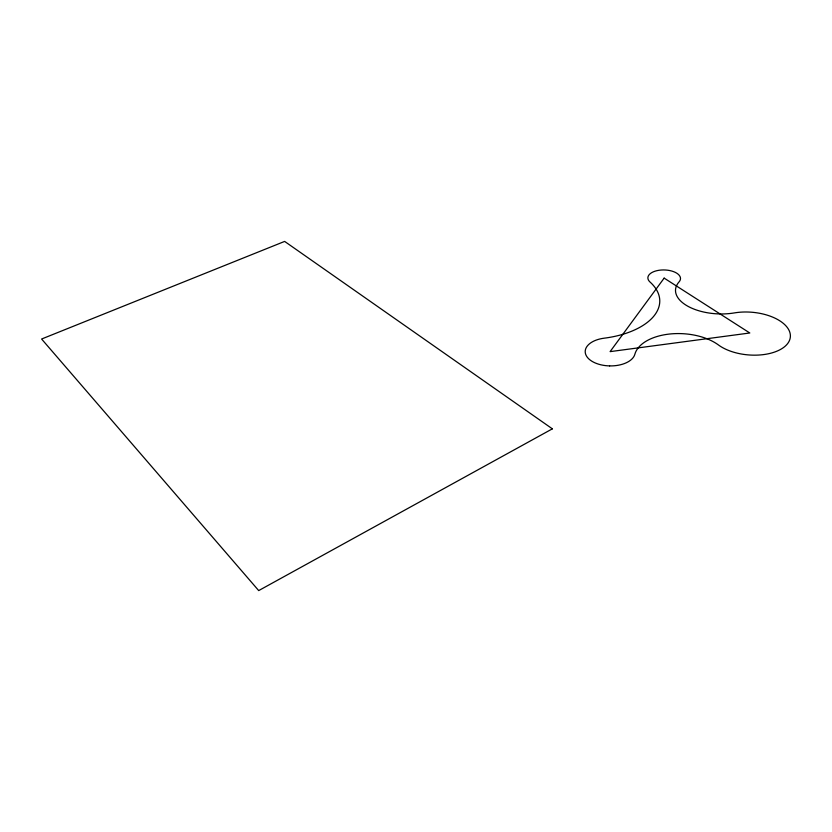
<?xml version="1.0" encoding="UTF-8"?>
<svg xmlns="http://www.w3.org/2000/svg" width="832" height="832" viewBox="0 0 832 832"><rect width="100%" height="100%" fill="white"/><g stroke="black" fill="none" stroke-linecap="round" stroke-linejoin="round"><path stroke-width="1.25" d="M664.154 278.117L610.085 351.634L749.798 332.987L664.154 278.117M552.365 428.834L258.7 590.585L41.6 339.019L284.638 241.415L552.365 428.834M609.627 365.903A24.97 14.04 0.9 0 0 634.858 354.286A47.33 26.437 3.3 0 1 669.323 334.058A47.33 26.437 3.3 0 1 718.463 344.978A40.362 21.414 4.7 0 0 772.138 352.841A40.362 21.414 4.7 0 0 785.647 325.551A40.362 21.414 4.7 0 0 734.334 312.915A42.723 21.726 3.1 0 1 687.617 306.114A42.723 21.726 3.1 0 1 679.11 281.84A16.318 8.258 1.5 0 0 663.364 269.942A16.318 8.258 1.5 0 0 650.042 282.048A71.656 37.835 -0.4 0 1 604.24 338.177A24.97 14.04 0.9 0 0 585.354 353.142A24.97 14.04 0.9 0 0 609.627 365.903"/></g></svg>
